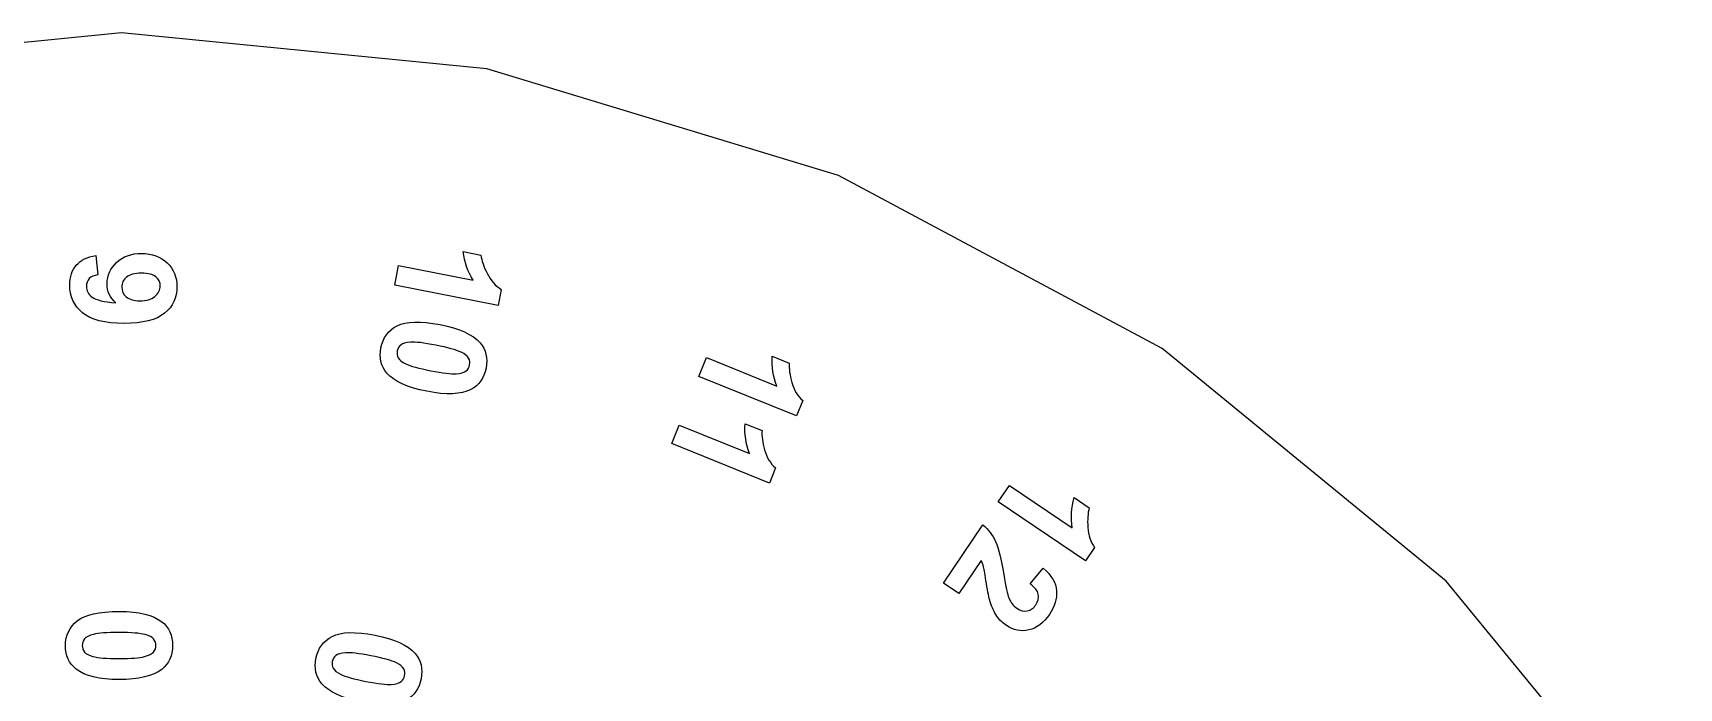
# Model space of a CAD drawing. Header units: millimetres. Extents: x -30 to 665, y 85 to 335.
# Drawn here: x 534.1 to 643.9, y 291.2 to 335 of the extents above; entities that cross this region are included whole.
import ezdxf

# ---------------------------------------------------------------- set-up
doc = ezdxf.new("R2010")
doc.units = ezdxf.units.MM
doc.layers.get('0').update_dxf_attribs({"lineweight": 25, "true_color": 0xffffff})
doc.layers.add('Gravure1', color=3, linetype='Continuous', lineweight=25, true_color=0x00ff00)

msp = doc.modelspace()

# ---------------------------------------------------------------- linework, layer by layer
for p, q in [((540, 335), (515.61, 332.6)), ((564.39, 332.6), (540, 335)), ((587.84, 325.48), (564.39, 332.6)), ((609.45, 313.93), (587.84, 325.48)), ((628.39, 298.39), (609.45, 313.93)), ((643.93, 279.45), (628.39, 298.39))]:
    msp.add_line(p, q)
at = {"layer": 'Gravure1'}
for p, q in [((538.3, 320.14), (538.44, 318.84)), ((562.8, 320.39), (563.99, 320.16)), ((558.25, 318.14), (558.5, 319.46)), ((558.5, 319.46), (563.47, 318.49)), ((565.15, 316.8), (558.25, 318.14)), ((565.35, 317.87), (565.15, 316.8)), ((578.54, 312.06), (579.04, 313.31)), ((579.04, 313.31), (583.73, 311.41)), ((583.43, 313.4), (584.56, 312.94)), ((585.05, 309.43), (578.54, 312.06)), ((585.46, 310.44), (585.05, 309.43)), ((576.72, 307.57), (577.22, 308.81)), ((577.22, 308.81), (581.91, 306.91)), ((581.62, 308.9), (582.75, 308.45)), ((583.24, 304.93), (576.72, 307.57)), ((583.64, 305.94), (583.24, 304.93)), ((598.51, 303.67), (599.26, 304.78)), ((599.26, 304.78), (603.45, 301.95)), ((604.33, 299.74), (598.51, 303.67)), ((603.57, 303.96), (604.58, 303.28)), ((594.85, 298.25), (597.48, 302.15)), ((604.94, 300.64), (604.33, 299.74)), ((597.37, 299.76), (595.88, 297.55)), ((600.64, 298.21), (601.5, 299.25)), ((595.88, 297.55), (594.85, 298.25))]:
    msp.add_line(p, q, dxfattribs=at)
for points in [[(536.99, 319.49), (537.29, 319.82), (537.72, 320.04), (538.3, 320.14)], [(539.05, 318.25), (539.05, 318.8), (539.26, 319.27), (539.68, 319.67)], [(539.68, 319.67), (540.11, 320.07), (540.66, 320.27), (541.34, 320.27)], [(541.34, 320.27), (542.05, 320.27), (542.62, 320.06), (543.06, 319.64)], [(543.06, 319.64), (543.49, 319.22), (543.71, 318.68), (543.71, 318.03)], [(563.47, 318.49), (563.11, 319.06), (562.89, 319.69), (562.8, 320.39)], [(563.99, 320.16), (564.04, 319.79), (564.18, 319.38), (564.42, 318.91)], [(536.56, 318.16), (536.56, 318.71), (536.7, 319.15), (536.99, 319.49)], [(537.86, 318.59), (537.73, 318.46), (537.67, 318.28), (537.67, 318.06)], [(538.44, 318.84), (538.18, 318.81), (537.98, 318.72), (537.86, 318.59)], [(540.35, 318.69), (540.13, 318.51), (540.03, 318.28), (540.03, 318.02)], [(541.34, 318.95), (540.89, 318.95), (540.56, 318.86), (540.35, 318.69)], [(542.3, 318.71), (542.11, 318.87), (541.79, 318.95), (541.34, 318.95)], [(542.6, 318.09), (542.6, 318.34), (542.5, 318.54), (542.3, 318.71)], [(564.42, 318.91), (564.65, 318.45), (564.96, 318.1), (565.35, 317.87)], [(537.41, 316.31), (536.84, 316.78), (536.56, 317.4), (536.56, 318.16)], [(537.67, 318.06), (537.67, 317.78), (537.79, 317.55), (538.05, 317.35)], [(539.63, 316.98), (539.24, 317.32), (539.05, 317.74), (539.05, 318.25)], [(540.03, 318.02), (540.03, 317.76), (540.13, 317.54), (540.33, 317.37)], [(542.24, 317.4), (542.48, 317.6), (542.6, 317.83), (542.6, 318.09)], [(543.71, 318.03), (543.71, 317.32), (543.44, 316.73), (542.89, 316.28)], [(538.05, 317.35), (538.3, 317.16), (538.83, 317.03), (539.63, 316.98)], [(540.33, 317.37), (540.54, 317.19), (540.84, 317.1), (541.23, 317.1)], [(541.23, 317.1), (541.67, 317.1), (542, 317.2), (542.24, 317.4)], [(540.18, 315.6), (538.9, 315.6), (537.97, 315.83), (537.41, 316.31)], [(542.89, 316.28), (542.34, 315.82), (541.43, 315.6), (540.18, 315.6)], [(557.32, 313.97), (557.45, 314.64), (557.81, 315.13), (558.4, 315.44)], [(558.4, 315.44), (558.99, 315.75), (559.95, 315.77), (561.27, 315.52)], [(561.27, 315.52), (562.56, 315.27), (563.45, 314.86), (563.93, 314.3)], [(558.64, 314.15), (558.52, 314.05), (558.44, 313.92), (558.41, 313.76)], [(559.3, 314.34), (558.98, 314.32), (558.76, 314.26), (558.64, 314.15)], [(560.99, 314.14), (560.18, 314.3), (559.62, 314.37), (559.3, 314.34)], [(562.68, 313.67), (562.36, 313.83), (561.79, 313.98), (560.99, 314.14)], [(563.93, 314.3), (564.33, 313.84), (564.46, 313.27), (564.33, 312.61)], [(557.72, 312.28), (557.32, 312.74), (557.19, 313.3), (557.32, 313.97)], [(558.41, 313.76), (558.38, 313.6), (558.4, 313.45), (558.48, 313.3)], [(558.48, 313.3), (558.55, 313.16), (558.72, 313.02), (558.97, 312.9)], [(563.17, 313.27), (563.09, 313.42), (562.93, 313.55), (562.68, 313.67)], [(563.24, 312.82), (563.27, 312.98), (563.25, 313.13), (563.17, 313.27)], [(583.73, 311.41), (583.49, 312.04), (583.39, 312.7), (583.43, 313.4)], [(560.39, 311.06), (559.09, 311.31), (558.2, 311.72), (557.72, 312.28)], [(558.97, 312.9), (559.29, 312.75), (559.85, 312.59), (560.66, 312.44)], [(560.66, 312.44), (561.46, 312.28), (562.02, 312.21), (562.34, 312.23)], [(562.34, 312.23), (562.66, 312.26), (562.88, 312.32), (563, 312.42)], [(563, 312.42), (563.13, 312.53), (563.21, 312.66), (563.24, 312.82)], [(564.33, 312.61), (564.2, 311.94), (563.86, 311.47), (563.32, 311.18)], [(584.56, 312.94), (584.54, 312.58), (584.6, 312.14), (584.74, 311.64)], [(563.32, 311.18), (562.67, 310.85), (561.69, 310.8), (560.39, 311.06)], [(584.74, 311.64), (584.88, 311.14), (585.12, 310.74), (585.46, 310.44)], [(581.91, 306.91), (581.67, 307.54), (581.57, 308.2), (581.62, 308.9)], [(582.75, 308.45), (582.72, 308.08), (582.78, 307.65), (582.92, 307.15)], [(582.92, 307.15), (583.06, 306.64), (583.31, 306.24), (583.64, 305.94)], [(603.45, 301.95), (603.34, 302.61), (603.38, 303.28), (603.57, 303.96)], [(604.58, 303.28), (604.48, 302.92), (604.45, 302.49), (604.49, 301.97)], [(597.48, 302.15), (597.84, 301.84), (598.13, 301.47), (598.33, 301.02)], [(598.33, 301.02), (598.54, 300.57), (598.72, 299.84), (598.88, 298.83)], [(604.49, 301.97), (604.52, 301.45), (604.67, 301), (604.94, 300.64)], [(597.53, 299.33), (597.49, 299.49), (597.44, 299.64), (597.37, 299.76)], [(597.72, 298.23), (597.64, 298.79), (597.57, 299.16), (597.53, 299.33)], [(598.88, 298.83), (599.01, 298.01), (599.12, 297.49), (599.21, 297.27)], [(601.5, 299.25), (602.07, 298.77), (602.37, 298.26), (602.4, 297.74)], [(597.97, 297), (597.89, 297.25), (597.81, 297.66), (597.72, 298.23)], [(601.18, 297.51), (601.13, 297.74), (600.95, 297.97), (600.64, 298.21)], [(602.4, 297.74), (602.43, 297.21), (602.27, 296.68), (601.92, 296.16)], [(598.41, 296.05), (598.24, 296.31), (598.09, 296.62), (597.97, 297)], [(599.21, 297.27), (599.34, 296.96), (599.51, 296.73), (599.74, 296.58)], [(599.74, 296.58), (599.98, 296.41), (600.22, 296.35), (600.44, 296.39)], [(600.44, 296.39), (600.67, 296.44), (600.86, 296.57), (601.02, 296.81)], [(601.02, 296.81), (601.17, 297.04), (601.23, 297.27), (601.18, 297.51)], [(536.27, 294.08), (536.27, 294.76), (536.53, 295.31), (537.06, 295.73)], [(537.06, 295.73), (537.58, 296.15), (538.52, 296.36), (539.86, 296.36)], [(539.86, 296.36), (541.18, 296.36), (542.12, 296.13), (542.7, 295.67)], [(542.7, 295.67), (543.18, 295.29), (543.42, 294.76), (543.42, 294.08)], [(599.06, 295.41), (598.8, 295.58), (598.58, 295.8), (598.41, 296.05)], [(601.92, 296.16), (601.53, 295.59), (601.08, 295.24), (600.55, 295.12)], [(537.54, 294.52), (537.44, 294.39), (537.39, 294.25), (537.39, 294.08)], [(538.15, 294.83), (537.84, 294.75), (537.64, 294.64), (537.54, 294.52)], [(539.84, 294.95), (539.02, 294.95), (538.46, 294.91), (538.15, 294.83)], [(541.6, 294.81), (541.25, 294.91), (540.67, 294.95), (539.84, 294.95)], [(542.15, 294.52), (542.05, 294.65), (541.86, 294.74), (541.6, 294.81)], [(542.31, 294.08), (542.31, 294.25), (542.26, 294.39), (542.15, 294.52)], [(552.98, 293.22), (553.11, 293.89), (553.47, 294.38), (554.07, 294.69)], [(554.07, 294.69), (554.66, 295), (555.62, 295.03), (556.93, 294.77)], [(556.93, 294.77), (558.23, 294.52), (559.11, 294.11), (559.6, 293.55)], [(600.55, 295.12), (600.02, 295), (599.52, 295.1), (599.06, 295.41)], [(536.99, 292.5), (536.51, 292.88), (536.27, 293.41), (536.27, 294.08)], [(537.39, 294.08), (537.39, 293.92), (537.44, 293.78), (537.54, 293.65)], [(537.54, 293.65), (537.64, 293.52), (537.83, 293.42), (538.1, 293.35)], [(538.1, 293.35), (538.44, 293.26), (539.02, 293.21), (539.84, 293.21)], [(539.84, 293.21), (540.67, 293.21), (541.23, 293.26), (541.54, 293.34)], [(541.54, 293.34), (541.84, 293.42), (542.05, 293.53), (542.15, 293.65)], [(542.15, 293.65), (542.26, 293.78), (542.31, 293.92), (542.31, 294.08)], [(543.42, 294.08), (543.42, 293.41), (543.18, 292.88), (542.69, 292.49)], [(554.3, 293.41), (554.18, 293.3), (554.1, 293.17), (554.07, 293.01)], [(554.97, 293.6), (554.65, 293.58), (554.43, 293.51), (554.3, 293.41)], [(556.65, 293.4), (555.85, 293.55), (555.28, 293.62), (554.97, 293.6)], [(558.35, 292.93), (558.02, 293.08), (557.46, 293.24), (556.65, 293.4)], [(559.6, 293.55), (559.99, 293.09), (560.13, 292.53), (560, 291.86)], [(539.84, 291.81), (538.52, 291.81), (537.57, 292.04), (536.99, 292.5)], [(542.69, 292.49), (542.12, 292.04), (541.17, 291.81), (539.84, 291.81)], [(553.38, 291.53), (552.98, 292), (552.85, 292.56), (552.98, 293.22)], [(554.07, 293.01), (554.04, 292.85), (554.06, 292.7), (554.14, 292.56)], [(554.14, 292.56), (554.22, 292.41), (554.38, 292.28), (554.63, 292.16)], [(554.63, 292.16), (554.95, 292), (555.51, 291.85), (556.32, 291.69)], [(558.84, 292.53), (558.76, 292.67), (558.59, 292.81), (558.35, 292.93)], [(558.9, 292.07), (558.94, 292.23), (558.91, 292.38), (558.84, 292.53)], [(556.05, 290.31), (554.75, 290.57), (553.86, 290.97), (553.38, 291.53)], [(556.32, 291.69), (557.13, 291.53), (557.69, 291.47), (558.01, 291.49)], [(558.01, 291.49), (558.32, 291.51), (558.54, 291.57), (558.67, 291.68)], [(558.67, 291.68), (558.8, 291.78), (558.87, 291.91), (558.9, 292.07)], [(560, 291.86), (559.87, 291.2), (559.53, 290.72), (558.98, 290.44)]]:
    msp.add_open_spline(points, degree=3, dxfattribs=at)

doc.saveas('drawing.dxf')
